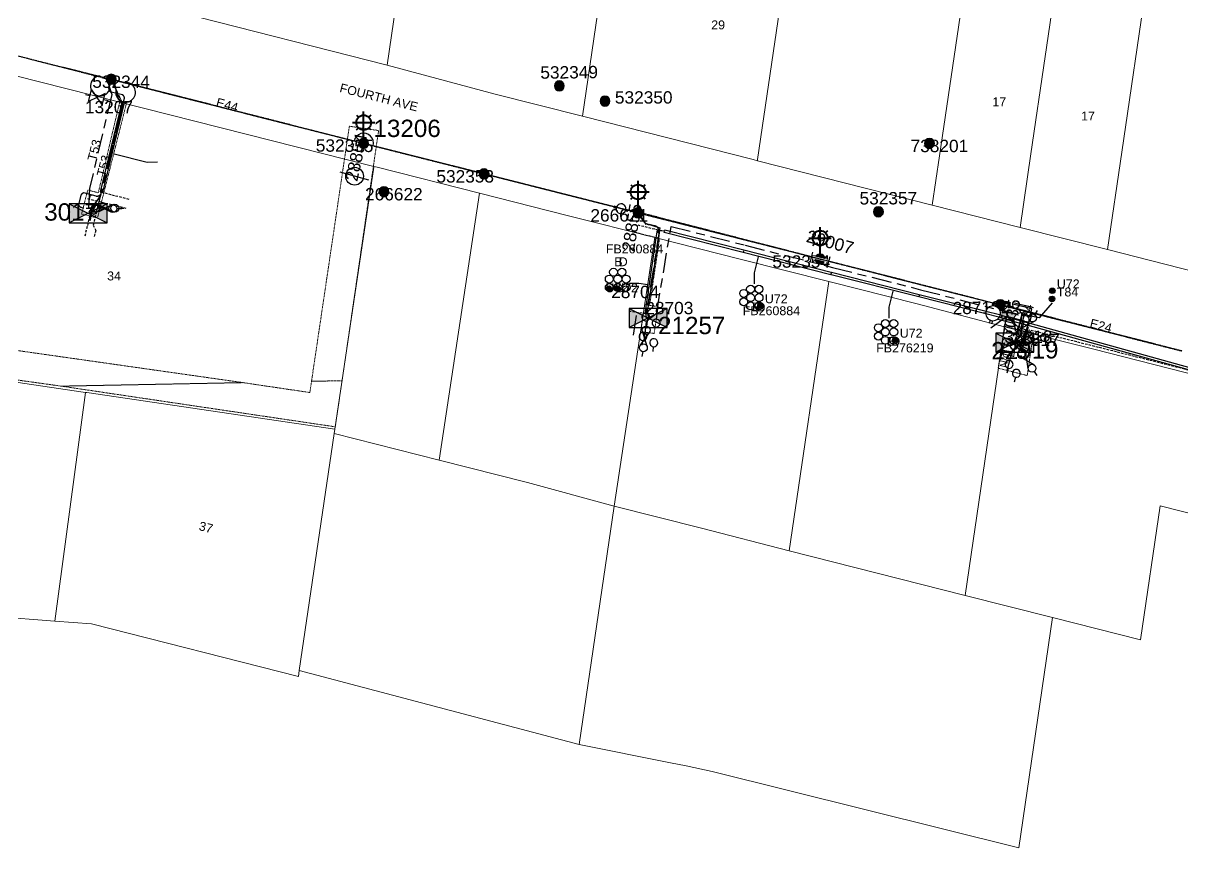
# Model space of a CAD drawing. Header units: metres. Extents: x 305195 to 306755, y 6261447 to 6263623.
# Drawn here: x 306298 to 306532.5, y 6261903.6 to 6262070.3 of the extents above; entities that cross this region are included whole.
import ezdxf
from ezdxf.enums import TextEntityAlignment as Align

# ---------------------------------------------------------------- set-up
doc = ezdxf.new("R2010")
doc.units = ezdxf.units.M
for name, pattern in [('Cable Exist OH', [1, 1, 0]), ('Cable Exist UG', [8.2, 4, -1.2, 1.8, -1.2]), ('DASHED', [0.75, 0.5, -0.25]), ('HIDDEN', [0.375, 0.25, -0.125]), ('HIDDEN2', [0.1875, 0.125, -0.0625])]:
    doc.linetypes.add(name, pattern=pattern)
doc.layers.get('0').update_dxf_attribs({"color": 6})
for name, color, linetype, lineweight in [('Cadastre Buildings_SP_EXT', 9, 'Continuous', 5), ('Cadastre Land Parcels_SP_EXT', 9, 'Continuous', 5), ('Cadastre Other Property_SP_EXT', 9, 'HIDDEN', 5), ('Cadastre Roads_SP_EXT', 9, 'Continuous', 5)]:
    doc.layers.add(name, color=color, linetype=linetype, lineweight=lineweight)
for name, color, linetype in [('Duct_SP_EXT', 7, 'Continuous'), ('Equip_HV_EXT', 7, 'Continuous'), ('Equip_LV_EXT', 7, 'Continuous'), ('Equip_SP_HV_EXT', 7, 'Continuous'), ('Equip_SP_LV_EXT', 7, 'Continuous'), ('Equip_SP_SL_EXT', 7, 'Continuous'), ('Mains_HV_EXT', 7, 'Continuous'), ('Mains_LV_EXT', 7, 'Continuous'), ('Mains_SL_EXT', 7, 'Continuous'), ('Sub_SP_EXT', 7, 'Continuous'), ('SupportsOH_SP_TR_HV_LV_SL_EXT', 7, 'Continuous'), ('SupportsUG_SP_LV_EXT', 7, 'Continuous'), ('Trench_SP_EXT', 7, 'Continuous')]:
    doc.layers.add(name, color=color, linetype=linetype)
doc.layers.add('UNKNOWN_FEATURES', color=1, linetype='DASHED', plot=False)
doc.styles.add('HVSW_LABEL', font='arial.ttf')
doc.styles.add('iecARIAL', font='arial.ttf', dxfattribs={"height": 2})
doc.styles.add('POLE_LABEL', font='arial.ttf')
doc.styles.get("Standard").update_dxf_attribs({"font": 'arial.ttf'})
doc.styles.add('SWITCH_LABEL', font='arial.ttf', dxfattribs={"height": 2.5})

# ---------------------------------------------------------------- blocks, each defined once
blk = doc.blocks.new('SUB_PADMOUNT_EXT')
for points in [[(0, 0), (-3.84, 1.92), (-3.84, -1.92)], [(0, 0), (3.84, 1.92), (3.84, -1.92)]]:
    blk.add_hatch(color=256).paths.add_polyline_path(points)
for p, q in [((3.84, 1.92), (-3.84, -1.92)), ((-3.84, 1.92), (3.84, -1.92))]:
    blk.add_line(p, q)
blk.add_lwpolyline([(-3.84, -1.92), (3.84, -1.92), (3.84, 1.92), (-3.84, 1.92)], close=True)
for tag, height, flags, p in [('ASSET_NUM', 3.5, 8, (2, 2)), ('STREET_CODE', 0.2, 9, (1.5, 0)), ('CONSTRUCTED_VOLTAGE', 0.2, 9, (1.5, -0.2)), ('OPERATING_VOLTAGE', 0.2, 9, (1.5, -0.6)), ('ORIENTATION', 0.2, 9, (1.5, -0.8)), ('OWNED_BY', 0.2, 9, (1.5, -1)), ('OPERATED_BY', 0.2, 9, (1.5, -1.2)), ('SECONDARY_VOLTAGE', 0.2, 9, (1.5, -1.6)), ('STATE', 0.2, 9, (1.5, -1.8)), ('SUBSTATION_TYPE', 0.2, 9, (1.5, -2.2)), ('NO_PHASES', 0.2, 9, (1.5, -0.4)), ('MAINTAINED_BY', 0.2, 9, (1.5, -1.4)), ('PARENT', 0.2, 9, (1.5, -2)), ('USAGE', 0.2, 9, (1.5, -2.4)), ('STREETNAME', 0.2, 9, (1.5, -3)), ('SUBURB', 0.2, 9, (1.5, -3.2)), ('Z', 0.2, 1, (1.5, -3.6)), ('LEGEND', 0.2, 9, (1.5, -2.6)), ('LOCATION', 0.2, 9, (1.5, -2.8)), ('NOTES', 0.2, 9, (1.5, -3.4))]:
    blk.add_attdef(tag, text='', height=height, dxfattribs=dict(flags=flags)).set_placement(p, align=Align.MIDDLE_LEFT)
blk = doc.blocks.new('PILLAR_EXT')
blk.add_hatch(color=256).paths.add_polyline_path([(-2.475, 0.99), (-2.475, -0.99), (2.475, -0.99), (2.475, 0.99)])
blk.add_lwpolyline([(-2.475, -0.99), (2.475, -0.99), (2.475, 0.99), (-2.475, 0.99)], close=True)
at = {"style": 'iecARIAL', "flags": 8}
blk.add_attdef('ASSET_NUM', (1.5, 3.5), '', height=2.5, dxfattribs=at)
for tag, p, flags in [('OWNED_BY', (0, -0.2), 9), ('STATE', (0, -0.4), 9), ('SUPPORT_TYPE', (0, -0.6), 9), ('STREETNAME', (0, -1.8), 9), ('SUBURB', (0, -2), 1), ('USAGE', (0, -0.8), 9), ('LEGEND', (0, -1), 9), ('LOCATION', (0, -1.2), 9), ('NOTES', (0, -1.4), 9), ('PARENT', (0, -1.6), 9)]:
    blk.add_attdef(tag, p, '', height=0.2, dxfattribs=dict(flags=flags))
blk = doc.blocks.new('DUCT_EXT')
blk.add_circle((0, 0.8), 0.8)
at = {"flags": 1}
blk.add_attdef('Z', (0, 0), '', height=0.2, dxfattribs=at)
at = {"flags": 9}
for tag, p in [('DUCT_CODE', (0, 0)), ('XSECT_TYPE', (0, -0.2)), ('STATE', (0, -0.6)), ('FB_REFERENCE', (0, -0.4)), ('NOTES', (0, -0.8))]:
    blk.add_attdef(tag, text='', height=0.2, dxfattribs=at).set_placement(p, align=Align.MIDDLE_LEFT)
blk = doc.blocks.new('LV_OH_LINKS_OPEN_EXT')
for p, q in [((-0.17, 4.97), (-0.17, 5.46)), ((0.17, 4.97), (0.17, 5.46)), ((-0.17, 3), (-0.17, 2.5)), ((0.17, 3), (0.17, 2.5))]:
    blk.add_line(p, q)
blk.add_lwpolyline([(0, 2.99, 1), (0, 4.98, 1)], format="xyb", close=True)
at = {"flags": 9}
for tag, p in [('ACTUAL_STATUS', (0, 0)), ('CONSTRUCTED_VOLTAGE', (0, -0.2)), ('OPERATING_VOLTAGE', (0, -0.6)), ('ORIENTATION', (0, -0.8)), ('OWNED_BY', (0, -1)), ('STATE', (0, -1.2)), ('SWITCH_TYPE', (0, -1.4)), ('NO_PHASES', (0, -0.4)), ('USAGE', (0, -1.6)), ('LEGEND', (0, -1.8)), ('NOTES', (0, -2))]:
    blk.add_attdef(tag, text='', height=0.2, dxfattribs=at).set_placement(p, align=Align.MIDDLE_LEFT)
at = {"flags": 1}
blk.add_attdef('Z', (0, 0), '', height=0.2, dxfattribs=at)
blk = doc.blocks.new('SL_LANTERN_EXT')
at = {"lineweight": 40}
for p, q in [((-1.46, 5.68), (-1.06, 5.28)), ((0, 1.97), (0, 6.47)), ((1.46, 5.68), (1.06, 5.28)), ((-2.25, 4.22), (2.25, 4.22)), ((-1.46, 2.76), (-1.06, 3.16)), ((0, 0), (0, 2.72)), ((1.46, 2.76), (1.06, 3.16))]:
    blk.add_line(p, q, dxfattribs=at)
blk.add_circle((0, 4.22), 1.5, dxfattribs=at)
at = {"style": 'iecARIAL', "flags": 8}
blk.add_attdef('ASSET_NUM', (1.5, 1.5), '', height=2.5, dxfattribs=at)
for tag, p, height, flags in [('OPERATING_VOLTAGE', (0.98, -1.65), 0.2, 9), ('ORIENTATION', (0.98, -1.85), 0.2, 9), ('OWNED_BY', (0.98, -2.05), 0.2, 9), ('STATE', (0.98, -2.25), 0.2, 9), ('CONSTRUCTED_VOLTAGE', (0.98, -0.65), 0.2, 9), ('CONTROL_TYPE', (0.98, -0.85), 0.2, 9), ('LANTERN_PURPOSE', (0.98, -1.05), 0.2, 9), ('LANTERN_TYPE', (0.98, -1.25), 0.2, 9), ('NO_PHASES', (0.98, -1.45), 0.2, 9), ('USAGE', (0.98, -2.45), 0.2, 9), ('LNUMBER', (2.18, -3.25), 2.5, 8), ('CEXIST', (0.98, -2.65), 0.2, 9), ('CNEW', (0.98, -2.85), 0.2, 9), ('CNUMBER', (0.98, -3.05), 0.2, 9), ('CREMOVE', (0.98, -3.25), 0.2, 9), ('CREPLACE', (0.98, -3.45), 0.2, 9), ('LKINGHEIGHT', (0.98, -3.65), 0.2, 9), ('LBRACKET', (0.98, -3.85), 0.2, 9), ('LBRACKETVOCAB', (0.98, -4.05), 0.2, 9), ('LCATEGORY', (0.98, -4.25), 0.2, 9), ('LCHARGE1', (0.98, -4.45), 0.2, 9), ('LCHARGE1PERCENT', (0.98, -4.65), 0.2, 9), ('LCHARGE2', (0.98, -4.85), 0.2, 9), ('LCHARGE2PERCENT', (0.98, -5.05), 0.2, 9), ('LCHARGE3', (0.98, -5.25), 0.2, 9), ('LCHARGE3PERCENT', (0.98, -5.45), 0.2, 9), ('LEXIST', (0.98, -5.65), 0.2, 9), ('LLAMP', (0.98, -5.85), 0.2, 9), ('LLAMPVOCAB', (0.98, -6.05), 0.2, 9), ('LMAST', (0.98, -6.25), 0.2, 9), ('LMASTVOCAB', (0.98, -6.45), 0.2, 9), ('LNEW', (0.98, -6.65), 0.2, 9), ('LANTNUMBER', (0.98, -6.85), 0.2, 9), ('STREETNAME', (0.98, -9.25), 0.2, 9), ('SUBURB', (0.98, -9.45), 0.2, 1), ('LOUTREACH', (0.98, -7.25), 0.2, 9), ('LOUTREACHVOCAB', (0.98, -7.45), 0.2, 9), ('LRATECODE', (0.98, -7.65), 0.2, 9), ('LREMOVE', (0.98, -7.85), 0.2, 9), ('LREPLACE', (0.98, -8.05), 0.2, 9), ('LTYPE', (0.98, -8.25), 0.2, 9), ('LTYPEVOCAB', (0.98, -8.45), 0.2, 9), ('LEGEND', (0.98, -8.65), 0.2, 9), ('LOCATION', (0.98, -8.85), 0.2, 9), ('NOTES', (0.98, -9.05), 0.2, 9)]:
    blk.add_attdef(tag, p, '', height=height, dxfattribs=dict(flags=flags))
blk = doc.blocks.new('POLE_EXT')
blk.add_hatch(color=256).paths.add_polyline_path([(-1, 0, 1), (1, 0, 1)])
blk.add_lwpolyline([(-1, 0, 1), (1, 0, 1)], format="xyb", close=True)
for tag, height, flags, p in [('pNumber', 2.5, 8, (-17.84, 2.07)), ('OWNED_BY', 0.2, 9, (1.35, -0.4)), ('SPECIAL_USE', 0.2, 9, (1.35, -0.8)), ('STATE', 0.2, 9, (1.35, -1)), ('cLV', 0.2, 9, (1.35, -1.4)), ('hDepth', 0.2, 9, (1.35, -1.6)), ('hDia', 0.2, 9, (1.35, -1.8)), ('cHV', 0.2, 9, (1.35, -2)), ('PARENT', 0.2, 9, (1.35, -0.6)), ('USAGE', 0.2, 9, (1.35, -1.2)), ('LBRACKET', 0.2, 9, (1.35, -2.2)), ('LExisting', 0.2, 9, (1.35, -2.4)), ('cLinedev', 0.2, 9, (1.35, -3.4)), ('pExisting', 0.2, 9, (1.35, -3.8)), ('pFooting', 0.2, 9, (1.35, -4.4)), ('pNew', 0.2, 9, (1.35, -4.6)), ('LANTNUMBER', 0.2, 9, (1.35, -2.6)), ('LOther', 0.2, 9, (1.35, -2.8)), ('LRemove', 0.2, 9, (1.35, -3)), ('LEGEND', 0.2, 9, (1.35, -3.2)), ('LOCATION', 0.2, 9, (1.35, -3.6)), ('PFNUMBER', 0.2, 9, (1.35, -4)), ('NEWPFNUMBER', 0.2, 9, (1.35, -4.2)), ('pRelocate', 0.2, 9, (1.35, -5)), ('pRemove', 0.2, 9, (1.35, -5.2)), ('pReplace', 0.2, 9, (1.35, -5.4)), ('pStay', 0.2, 9, (1.35, -5.6)), ('pType', 0.2, 9, (1.35, -5.8)), ('cspan', 0.2, 9, (1.35, -6)), ('STREETNAME', 0.2, 9, (1.35, -6.2)), ('SUBURB', 0.2, 9, (1.35, -6.4)), ('OPERATED_BY', 0.2, 9, (1.36, -7.01)), ('NOTES', 0.2, 9, (1.35, -6.6)), ('MAINTAINED_BY', 0.2, 9, (1.36, -6.81))]:
    blk.add_attdef(tag, text='', height=height, dxfattribs=dict(flags=flags)).set_placement(p, align=Align.MIDDLE_LEFT)
at = {"style": 'POLE_LABEL'}
for tag, height, flags, p in [('ASSET_NUM', 2.5, 8, (2, 2)), ('STRUCTURE_PLANT_NUMBER', 0.2, 9, (1.35, 0.03)), ('STREET_CODE', 0.2, 9, (1.35, -0.2))]:
    blk.add_attdef(tag, text='', height=height, dxfattribs=dict(at, flags=flags)).set_placement(p, align=Align.MIDDLE_LEFT)
at = {"flags": 1}
blk.add_attdef('Z', (1.35, -7.33), '', height=0.2, dxfattribs=at)
blk = doc.blocks.new('LV_UG_DFUSE_CLOSED_EXT')
for points in [[(1, 0), (0, 0)], [(5.04, 0.73), (2.16, -0.72)], [(5.05, -0.71), (2.16, 0.72)], [(6.2, 0.01), (7.2, 0.01)]]:
    blk.add_lwpolyline(points)
for centre in [(1.8, 0), (5.4, 0.01)]:
    blk.add_circle(centre, 0.8)
at = {"flags": 9}
for tag, p in [('ACTUAL_STATUS', (0, 0)), ('CONSTRUCTED_VOLTAGE', (0, -0.2)), ('OPERATING_VOLTAGE', (0, -0.6)), ('ORIENTATION', (0, -0.8)), ('STATE', (0, -1)), ('SWITCH_TYPE', (0, -1.2)), ('NO_PHASES', (0, -0.4)), ('USAGE', (0, -1.4)), ('NOTES', (0, -1.6))]:
    blk.add_attdef(tag, text='', height=0.2, dxfattribs=at).set_placement(p, align=Align.MIDDLE_LEFT)
at = {"flags": 1}
blk.add_attdef('Z', (0, 0), '', height=0.2, dxfattribs=at)
blk = doc.blocks.new('LV_UG_LINKS_CLOSED_EXT')
blk.add_wipeout([(-1.06, 1.06), (-1.18, 0.92), (-1.29, 0.76), (-1.37, 0.59), (-1.43, 0.42), (-1.48, 0.23), (-1.49, 0.05), (-1.49, -0.14), (-1.46, -0.33), (-1.41, -0.51), (-1.33, -0.68), (-1.24, -0.84), (-1.12, -0.99), (-0.99, -1.12), (-0.84, -1.24), (-0.68, -1.33), (-0.51, -1.41), (-0.33, -1.46), (-0.14, -1.49), (0.05, -1.49), (0.23, -1.48), (0.42, -1.43), (0.59, -1.37), (0.76, -1.29), (0.92, -1.18), (1.06, -1.06), (1.18, -0.92), (1.29, -0.76), (1.37, -0.59), (1.43, -0.42), (1.48, -0.23), (1.49, -0.05), (1.49, 0.14), (1.46, 0.33), (1.41, 0.51), (1.33, 0.68), (1.24, 0.84), (1.12, 0.99), (0.99, 1.12), (0.84, 1.24), (0.68, 1.33), (0.51, 1.41), (0.33, 1.46), (0.14, 1.49), (-0.05, 1.49), (-0.23, 1.48), (-0.42, 1.43), (-0.59, 1.37), (-0.76, 1.29), (-0.92, 1.18)])
for p, q in [((-0.25, -1.48), (-0.25, 1.48)), ((0.25, -1.48), (0.25, 1.48))]:
    blk.add_line(p, q)
blk.add_circle((0, 0), 1.5)
at = {"flags": 9}
for tag, p in [('ACTUAL_STATUS', (0, 0)), ('CONSTRUCTED_VOLTAGE', (0, -0.2)), ('OPERATING_VOLTAGE', (0, -0.6)), ('ORIENTATION', (0, -0.8)), ('STATE', (0, -1)), ('SWITCH_TYPE', (0, -1.2)), ('NO_PHASES', (0, -0.4)), ('USAGE', (0, -1.4)), ('NOTES', (0, -1.6))]:
    blk.add_attdef(tag, text='', height=0.2, dxfattribs=at).set_placement(p, align=Align.MIDDLE_LEFT)
at = {"flags": 1}
blk.add_attdef('Z', (0, 0), '', height=0.2, dxfattribs=at)
blk = doc.blocks.new('LV_UG_LINKS_OPEN_EXT')
for p, q in [((-0.25, 1.47), (-0.25, 2.22)), ((0.25, 1.47), (0.25, 2.22)), ((-0.25, -1.47), (-0.25, -2.22)), ((0.25, -1.47), (0.25, -2.22))]:
    blk.add_line(p, q)
at = {"flags": 9}
for tag, p in [('ACTUAL_STATUS', (0, 0)), ('CONSTRUCTED_VOLTAGE', (0, -0.2)), ('OPERATING_VOLTAGE', (0, -0.6)), ('ORIENTATION', (0, -0.8)), ('STATE', (0, -1)), ('SWITCH_TYPE', (0, -1.2)), ('NO_PHASES', (0, -0.4)), ('USAGE', (0, -1.4)), ('NOTES', (0, -1.6))]:
    blk.add_attdef(tag, text='', height=0.2, dxfattribs=at).set_placement(p, align=Align.MIDDLE_LEFT)
at = {"flags": 1}
blk.add_attdef('Z', (0, 0), '', height=0.2, dxfattribs=at)
blk.add_wipeout([(-0.25, 1.47), (-0.43, 1.43), (-0.61, 1.36), (-0.77, 1.28), (-0.93, 1.17), (-1.07, 1.05), (-1.19, 0.9), (-1.29, 0.75), (-1.38, 0.58), (-1.44, 0.4), (-1.48, 0.22), (-1.49, 0.03), (-1.49, -0.16), (-1.45, -0.34), (-1.4, -0.52), (-1.32, -0.69), (-1.23, -0.85), (-1.11, -1), (-0.98, -1.13), (-0.83, -1.24), (-0.66, -1.34), (-0.49, -1.41), (-0.31, -1.46), (-0.13, -1.49), (0.06, -1.49), (0.25, -1.47), (0.43, -1.43), (0.61, -1.36), (0.77, -1.28), (0.93, -1.17), (1.07, -1.05), (1.19, -0.9), (1.29, -0.75), (1.38, -0.58), (1.44, -0.4), (1.48, -0.22), (1.49, -0.03), (1.49, 0.16), (1.45, 0.34), (1.4, 0.52), (1.32, 0.69), (1.23, 0.85), (1.11, 1), (0.98, 1.13), (0.83, 1.24), (0.66, 1.34), (0.49, 1.41), (0.31, 1.46), (0.13, 1.49), (-0.06, 1.49)])
blk.add_lwpolyline([(0, -1.49, 1), (0, 1.49, 1)], format="xyb", close=True)
blk = doc.blocks.new('HV_ABS_CLOSED_EXT')
blk.add_line((-3, 6.87), (3, 6.87))
blk.add_circle((0, 6.87), 1.8)
at = {"style": 'HVSW_LABEL'}
for tag, height, flags, p in [('ASSET_NUM', 3.5, 8, (2, 2)), ('STREET_CODE', 0.2, 9, (0, -0.2))]:
    blk.add_attdef(tag, text='', height=height, dxfattribs=dict(at, flags=flags)).set_placement(p, align=Align.MIDDLE_LEFT)
at = {"flags": 1}
blk.add_attdef('Z', (0, 0), '', height=0.2, dxfattribs=at)
at = {"flags": 9}
for tag, p in [('ACTUAL_STATUS', (0, -0.4)), ('CONSTRUCTED_VOLTAGE', (0, -0.6)), ('OPERATING_VOLTAGE', (0, -1)), ('ORIENTATION', (0, -1.2)), ('OWNED_BY', (0, -1.4)), ('STATE', (0, -1.6)), ('SWITCH_TYPE', (0, -1.8)), ('NO_PHASES', (0, -0.8)), ('USAGE', (0, -2)), ('LEGEND', (0, -2.2)), ('LOCATION', (0, -2.4)), ('STREETNAME', (0, -2.6)), ('SUBURB', (0, -2.8)), ('NOTES', (0, -3))]:
    blk.add_attdef(tag, text='', height=0.2, dxfattribs=at).set_placement(p, align=Align.MIDDLE_LEFT)
blk = doc.blocks.new('HV_DOF_CLOSED_EXT')
for p, q in [((0, 7.9), (0, 6.94)), ((0, 4.06), (0, 3.1))]:
    blk.add_line(p, q)
blk.add_lwpolyline([(-1.2, 4.06), (1.2, 4.06), (-1.2, 6.94), (1.2, 6.94)], close=True)
for tag, height, flags, p in [('ASSET_NUM', 2.5, 8, (2, 2)), ('STREET_CODE', 0.2, 9, (1.5, 0)), ('ACTUAL_STATUS', 0.2, 9, (1.5, -0.2)), ('CONSTRUCTED_VOLTAGE', 0.2, 9, (1.5, -0.4)), ('OPERATING_VOLTAGE', 0.2, 9, (1.5, -0.8)), ('ORIENTATION', 0.2, 9, (1.5, -1)), ('OWNED_BY', 0.2, 9, (1.5, -1.2)), ('OPERATED_BY', 0.2, 9, (1.5, -1.4)), ('STATE', 0.2, 9, (1.5, -1.8)), ('SWITCH_TYPE', 0.2, 9, (1.5, -2)), ('NO_PHASES', 0.2, 9, (1.5, -0.6)), ('MAINTAINED_BY', 0.2, 9, (1.5, -1.6)), ('USAGE', 0.2, 9, (1.5, -2.2)), ('LEGEND', 0.2, 9, (1.5, -2.4)), ('STREETNAME', 0.2, 9, (1.5, -2.8)), ('SUBURB', 0.2, 9, (1.5, -3)), ('Z', 0.2, 1, (1.5, -3.6)), ('LOCATION', 0.2, 9, (1.5, -2.6)), ('NOTES', 0.2, 9, (1.5, -3.2)), ('LABEL_ALIGNMENT', 0.2, 9, (1.5, -3.4))]:
    blk.add_attdef(tag, text='', height=height, dxfattribs=dict(flags=flags)).set_placement(p, align=Align.MIDDLE_LEFT)
blk = doc.blocks.new('SWG_HOLEC_SU_EXT')
blk.add_line((1.8, -2), (5.8, -2))
for points in [[(1, 0), (0, 0)], [(6.6, 0), (7.6, 0)]]:
    blk.add_lwpolyline(points)
for points in [[(1.8, -0.8, 1), (1.8, 0.8, 1)], [(5.8, -0.8, 1), (5.8, 0.8, 1)]]:
    blk.add_lwpolyline(points, format="xyb", close=True)
at = {"style": 'SWITCH_LABEL', "flags": 8}
blk.add_attdef('ASSET_NUM', text='', height=2.5, rotation=179.9544, dxfattribs=at).set_placement((-2.4, 0), align=Align.MIDDLE_LEFT)
at = {"flags": 1}
blk.add_attdef('Z', (0, 0), '', height=0.2, dxfattribs=at)
at = {"flags": 9}
for tag, p in [('ACTUAL_STATUS', (0, -0.4)), ('CONSTRUCTED_VOLTAGE', (0, -0.6)), ('OPERATING_VOLTAGE', (0, -1)), ('ORIENTATION', (0, -1.2)), ('OWNED_BY', (0, -1.4)), ('STATE', (0, -1.8)), ('SWITCH_TYPE', (0, -2)), ('NO_PHASES', (0, -0.8)), ('PARENT', (0, -1.6)), ('USAGE', (0, -2.2)), ('LOCATION', (0, -2.4)), ('STREETNAME', (0, -2.6)), ('SUBURB', (0, -2.8)), ('NOTES', (0, -3))]:
    blk.add_attdef(tag, text='', height=0.2, dxfattribs=at).set_placement(p, align=Align.MIDDLE_LEFT)
at = {"style": 'SWITCH_LABEL', "flags": 9}
blk.add_attdef('STREET_CODE', text='', height=0.2, dxfattribs=at).set_placement((0, -0.2), align=Align.MIDDLE_LEFT)
blk = doc.blocks.new('SWG_HOLEC_SU_NO_EXT')
blk.add_line((1.8, -2), (5.8, -2))
for points in [[(1, 0), (0, 0)], [(6.6, 0), (7.6, 0)]]:
    blk.add_lwpolyline(points)
for points in [[(1.8, -0.8, 1), (1.8, 0.8, 1)], [(5.8, -0.8, 1), (5.8, 0.8, 1)]]:
    blk.add_lwpolyline(points, format="xyb", close=True)
at = {"insert": (5.31, -3.64), "char_height": 1.4, "width": 3.8863, "attachment_point": 1, "rotation": 180}
blk.add_mtext('{\\fArial|b0|i0|c0|p34;N/O}', dxfattribs=at)
at = {"style": 'SWITCH_LABEL', "flags": 8}
blk.add_attdef('ASSET_NUM', text='', height=2.5, rotation=179.9544, dxfattribs=at).set_placement((-2.4, 0), align=Align.MIDDLE_LEFT)
at = {"flags": 1}
blk.add_attdef('Z', (0, 0), '', height=0.2, dxfattribs=at)
at = {"flags": 9}
for tag, p in [('ACTUAL_STATUS', (0, -0.4)), ('CONSTRUCTED_VOLTAGE', (0, -0.6)), ('OPERATING_VOLTAGE', (0, -1)), ('ORIENTATION', (0, -1.2)), ('OWNED_BY', (0, -1.4)), ('STATE', (0, -1.8)), ('SWITCH_TYPE', (0, -2)), ('NO_PHASES', (0, -0.8)), ('PARENT', (0, -1.6)), ('USAGE', (0, -2.2)), ('LOCATION', (0, -2.4)), ('STREETNAME', (0, -2.6)), ('SUBURB', (0, -2.8)), ('NOTES', (0, -3))]:
    blk.add_attdef(tag, text='', height=0.2, dxfattribs=at).set_placement(p, align=Align.MIDDLE_LEFT)
at = {"style": 'SWITCH_LABEL', "flags": 9}
blk.add_attdef('STREET_CODE', text='', height=0.2, dxfattribs=at).set_placement((0, -0.2), align=Align.MIDDLE_LEFT)
blk = doc.blocks.new('End Shackle_EXT')
at = {"flags": 9}
blk.add_attdef('NOTES', text='', height=0.2, dxfattribs=at).set_placement((0, -1.6), align=Align.MIDDLE_LEFT)
blk.add_wipeout([(0, 0.25), (1.81, 0.25), (1.82, -0.25), (0, -0.25)])
blk.add_line((1.81, -1), (1.81, 1))
at = {"flags": 1}
blk.add_attdef('Z', (0, 0), '', height=0.2, dxfattribs=at)
at = {"flags": 9}
for tag, p in [('CONNECTOR_TYPE', (0, 0)), ('CONSTRUCTED_VOLTAGE', (0, -0.2)), ('OPERATING_VOLTAGE', (0, -0.6)), ('ORIENTATION', (0, -0.8)), ('OWNED_BY', (0, -1)), ('STATE', (0, -1.2)), ('NO_PHASES', (0, -0.4)), ('USAGE', (0, -1.4))]:
    blk.add_attdef(tag, text='', height=0.2, dxfattribs=at).set_placement(p, align=Align.MIDDLE_LEFT)
blk = doc.blocks.new('CABLE_LARGE_EXT')
h = blk.add_hatch(color=256)
edge = h.paths.add_edge_path()
edge.add_arc((0, 0.55), 0.55, 0, 360)
blk.add_circle((0, 0.55), 0.55)
at = {"flags": 1}
blk.add_attdef('Z', (0, 0), '', height=0.2, dxfattribs=at)
at = {"flags": 9}
for tag, p in [('COND_CODE', (0, 0)), ('STATE', (0, -0.4)), ('XSECT_SIZE', (0, -0.6)), ('FB_REFERENCE', (0, -0.2)), ('NOTES', (0, -0.8))]:
    blk.add_attdef(tag, text='', height=0.2, dxfattribs=at).set_placement(p, align=Align.MIDDLE_LEFT)

msp = doc.modelspace()

# ---------------------------------------------------------------- linework, layer by layer
at = {"layer": 'Cadastre Buildings_SP_EXT', "linetype": 'Continuous'}
for points in [[(306446.51, 6262042.71), (306446.47, 6262042.47), (306481.81, 6262033.5), (306483.28, 6262043.46), (306489.81, 6262087.78), (306472.17, 6262092.25), (306454.43, 6262096.77), (306446.51, 6262042.71)], [(306390.26, 6262035.93), (306369.58, 6262041.17), (306368.96, 6262041.33), (306368.94, 6262041.16), (306361.06, 6261988.19), (306360.93, 6261987.35), (306382.15, 6261981.95), (306390.26, 6262035.93)], [(306425.72, 6262026.96), (306408.04, 6262031.42), (306390.26, 6262035.93), (306382.15, 6261981.95), (306400.02, 6261977.41), (306417.5, 6261972.66), (306425.72, 6262026.96)], [(306460.94, 6262018.05), (306443.24, 6262022.52), (306425.72, 6262026.96), (306417.5, 6261972.66), (306435.14, 6261968.18), (306452.91, 6261963.66), (306460.94, 6262018.05)], [(306496.44, 6262008.91), (306478.74, 6262013.55), (306460.94, 6262018.05), (306452.91, 6261963.66), (306470.68, 6261959.15), (306488.48, 6261954.62), (306496.44, 6262008.91)], [(306551.25, 6261985.6), (306550.77, 6261990.48), (306548.05, 6261994.57), (306543.72, 6261996.89), (306532.7, 6261999.75), (306514.51, 6262004.36), (306496.44, 6262008.91), (306488.48, 6261954.62), (306506.13, 6261950.14), (306523.93, 6261945.62), (306527.92, 6261972.75), (306548.59, 6261967.5), (306551.25, 6261985.6)], [(306310.62, 6261995.64), (306310.14, 6261995.72), (306259.76, 6262003.16), (306280.24, 6261951.32), (306304.45, 6261949.45), (306310.62, 6261995.64)], [(306417.5, 6261972.66), (306400.02, 6261977.41), (306382.15, 6261981.95), (306360.93, 6261987.35), (306353.86, 6261939.48), (306410.43, 6261924.51), (306417.5, 6261972.66)], [(306488.48, 6261954.62), (306470.68, 6261959.15), (306452.91, 6261963.66), (306435.14, 6261968.18), (306417.5, 6261972.66), (306410.43, 6261924.51), (306428.91, 6261920.79), (306432.1, 6261920.15), (306437.31, 6261919.04), (306499.29, 6261903.62), (306506.13, 6261950.14), (306488.48, 6261954.62)]]:
    msp.add_lwpolyline(points, close=True, dxfattribs=at)
at = {"layer": 'Cadastre Land Parcels_SP_EXT', "linetype": 'Continuous'}
for points in [[(306381.31, 6262127.02), (306338.76, 6262133.3), (306329.78, 6262072.45), (306371.65, 6262061.8), (306379.53, 6262115.77), (306381.31, 6262127.02)], [(306419.08, 6262105.75), (306401.37, 6262110.26), (306379.53, 6262115.77), (306371.65, 6262061.8), (306393.43, 6262055.94), (306411.1, 6262051.45), (306419.08, 6262105.75)], [(306445.6, 6262042.69), (306446.47, 6262042.47), (306446.51, 6262042.71), (306454.43, 6262096.77), (306436.74, 6262101.26), (306419.08, 6262105.75), (306411.1, 6262051.45), (306445.6, 6262042.69)], [(306483.28, 6262043.46), (306481.81, 6262033.5), (306499.62, 6262028.97), (306501.78, 6262043.83), (306507.51, 6262083.27), (306489.81, 6262087.78), (306483.28, 6262043.46)], [(306525.2, 6262078.78), (306507.51, 6262083.27), (306501.78, 6262043.83), (306499.62, 6262028.97), (306517.22, 6262024.5), (306520.12, 6262044.21), (306525.2, 6262078.78)], [(306368.96, 6262041.33), (306275.72, 6262064.87), (306269, 6262038.89), (306259.76, 6262003.16), (306310.14, 6261995.71), (306310.62, 6261995.64), (306310.93, 6261995.6), (306361.06, 6261988.19), (306368.94, 6262041.16), (306368.96, 6262041.33)], [(306304.45, 6261949.45), (306311.86, 6261948.87), (306353.68, 6261938.26), (306353.86, 6261939.48), (306360.93, 6261987.35), (306361.06, 6261988.19), (306310.93, 6261995.6), (306310.62, 6261995.64), (306304.45, 6261949.45)]]:
    msp.add_lwpolyline(points, close=True, dxfattribs=at)
at = {"layer": 'Cadastre Other Property_SP_EXT', "linetype": 'HIDDEN2'}
for points in [[(306317.56, 6262054.37), (306313.23, 6262036), (306311.09, 6262036.55), (306309.86, 6262031.7), (306313.06, 6262030.89), (306318.91, 6262054.03), (306317.56, 6262054.37)], [(306356.33, 6261997.89), (306362.51, 6261998.01), (306369.89, 6262048.56), (306363.98, 6262049.44), (306356.33, 6261997.89)], [(306425.72, 6262026.95), (306423.69, 6262013.39), (306424.68, 6262013.25), (306426.69, 6262026.71), (306425.72, 6262026.95)], [(306238.36, 6262006.3), (306305.77, 6261996.91), (306342.49, 6261997.62), (306236.81, 6262012.65), (306238.36, 6262006.3)], [(306423.69, 6262013.39), (306422.88, 6262007.95), (306425.6, 6262007.55), (306426.41, 6262012.99), (306423.69, 6262013.39)], [(306499.08, 6262008.34), (306498.28, 6262002.9), (306495.61, 6262003.57), (306495.15, 6262000.55), (306501.02, 6261999.05), (306502.27, 6262007.56), (306499.08, 6262008.34)], [(306496.41, 6262009.02), (306495.61, 6262003.57), (306498.28, 6262002.9), (306499.08, 6262008.34), (306496.41, 6262009.02)], [(306305.77, 6261996.91), (306361.13, 6261988.69), (306362.51, 6261998.01), (306356.33, 6261997.89), (306355.99, 6261995.62), (306342.49, 6261997.62), (306305.77, 6261996.91)]]:
    msp.add_lwpolyline(points, close=True, dxfattribs=at)
at = {"layer": 'Cadastre Roads_SP_EXT', "linetype": 'Continuous'}
for points in [[(306221.03, 6262078.9), (306275.72, 6262064.87), (306368.96, 6262041.33), (306369.58, 6262041.17), (306390.26, 6262035.93), (306408.04, 6262031.42), (306425.72, 6262026.96), (306443.24, 6262022.52), (306460.94, 6262018.05), (306478.74, 6262013.55), (306496.44, 6262008.91), (306514.51, 6262004.36), (306532.7, 6261999.75)], [(306534.91, 6262020.01), (306517.22, 6262024.5), (306499.62, 6262028.97), (306481.81, 6262033.5), (306446.47, 6262042.47), (306445.6, 6262042.69), (306411.1, 6262051.45), (306393.43, 6262055.94), (306371.65, 6262061.8), (306329.78, 6262072.45)]]:
    msp.add_lwpolyline(points, dxfattribs=at)
at = {"layer": 'Duct_SP_EXT'}
for p, q in [((306318.01, 6262054.26), (306313.58, 6262036.19)), ((306318.48, 6262054.14), (306314.05, 6262036.07)), ((306318.01, 6262054.26), (306318.24, 6262054.2)), ((306318.48, 6262054.14), (306318.24, 6262054.2)), ((306313.58, 6262036.19), (306313.82, 6262036.13)), ((306314.05, 6262036.07), (306313.82, 6262036.13)), ((306425.97, 6262026.91), (306423.68, 6262011.56)), ((306426.45, 6262026.84), (306424.15, 6262011.49)), ((306426.21, 6262028.47), (306425.97, 6262026.91)), ((306425.97, 6262026.91), (306426.21, 6262026.87)), ((306426.21, 6262028.47), (306426.44, 6262028.44)), ((306426.45, 6262026.84), (306426.21, 6262026.87)), ((306426.68, 6262028.4), (306426.44, 6262028.44)), ((306426.68, 6262028.4), (306426.45, 6262026.84)), ((306427.65, 6262027.96), (306427.71, 6262028.2)), ((306443.59, 6262023.92), (306427.65, 6262027.96)), ((306427.77, 6262028.43), (306427.71, 6262028.2)), ((306443.71, 6262024.38), (306427.77, 6262028.43)), ((306443.59, 6262023.92), (306443.65, 6262024.15)), ((306443.71, 6262024.38), (306443.65, 6262024.15)), ((306461.29, 6262019.43), (306461.35, 6262019.67)), ((306461.41, 6262019.9), (306461.35, 6262019.67)), ((306461.35, 6262019.42), (306461.41, 6262019.65)), ((306479.08, 6262014.93), (306461.35, 6262019.42)), ((306461.47, 6262019.88), (306461.41, 6262019.65)), ((306479.2, 6262015.39), (306461.47, 6262019.88)), ((306479.08, 6262014.93), (306479.14, 6262015.16)), ((306479.2, 6262015.39), (306479.14, 6262015.16)), ((306423.68, 6262011.56), (306423.92, 6262011.52)), ((306424.15, 6262011.49), (306423.92, 6262011.52))]:
    msp.add_line(p, q, dxfattribs=at)
at = {"layer": 'Duct_SP_EXT', "linetype": 'Continuous'}
msp.add_lwpolyline([(306325.2, 6262042.15), (306323.12, 6262042.1), (306316.41, 6262043.8)], dxfattribs=at)
at = {"layer": 'Duct_SP_EXT'}
for points in [[(306445.91, 6262017.58), (306445.91, 6262019.81), (306446.7, 6262023.05)], [(306420.63, 6262017.74), (306422.51, 6262017.74), (306424.35, 6262017.47)], [(306473.14, 6262010.62), (306473.14, 6262012.86), (306473.93, 6262016.1)]]:
    msp.add_lwpolyline(points, dxfattribs=at)
at = {"layer": 'Mains_HV_EXT', "linetype": 'Cable Exist OH'}
for points in [[(306275.28, 6262069.1), (306315.84, 6262058.93)], [(306366.86, 6262045.96), (306315.84, 6262058.93)], [(306318.24, 6262053.8), (306315.84, 6262058.93)], [(306315.96, 6262044.74), (306318.24, 6262053.8)], [(306422.35, 6262031.93), (306366.86, 6262045.96)], [(306422.35, 6262031.93), (306423.93, 6262029.56)]]:
    msp.add_lwpolyline(points, dxfattribs=at)
at = {"layer": 'Mains_HV_EXT', "linetype": 'Cable Exist UG'}
for points in [[(306315.96, 6262044.74), (306313.61, 6262035.31), (306311.17, 6262031.86)], [(306423.98, 6262029.76), (306426.72, 6262028.88), (306424.17, 6262012.7)], [(306424.17, 6262012.7), (306424.39, 6262010.67)]]:
    msp.add_lwpolyline(points, dxfattribs=at)
at = {"layer": 'Mains_HV_EXT', "linetype": 'Continuous'}
msp.add_lwpolyline([(306497.48, 6262012.86, 0.076632), (306497.51, 6262013.88)], format="xyb", dxfattribs=at)
at = {"layer": 'Mains_LV_EXT', "linetype": 'Cable Exist OH'}
for points in [[(306314.98, 6262058.98), (306275.28, 6262069.2)], [(306366.86, 6262045.96), (306316.29, 6262058.73)], [(306391.23, 6262039.81), (306366.86, 6262045.96)], [(306422.35, 6262031.93), (306391.23, 6262039.81)]]:
    msp.add_lwpolyline(points, dxfattribs=at)
at = {"layer": 'Mains_LV_EXT', "linetype": 'Cable Exist UG'}
for points in [[(306314.98, 6262058.98), (306315.95, 6262055.86), (306311.48, 6262036.88), (306311.17, 6262031.86)], [(306316.29, 6262058.73), (306317.88, 6262052.68), (306313.65, 6262035.47), (306311.17, 6262031.86)]]:
    msp.add_lwpolyline(points, dxfattribs=at)
at = {"layer": 'Mains_LV_EXT', "linetype": 'Continuous'}
for points in [[(306313.04, 6262059.47, 1.701522), (306315.58, 6262057.07)], [(306316.8, 6262056.79, 3.656445), (306318.23, 6262058.24)], [(306368.8, 6262045.48, 1.031628), (306364.92, 6262046.45)], [(306497.52, 6262012.93, 0.061993), (306497.6, 6262013.63)]]:
    msp.add_lwpolyline(points, format="xyb", dxfattribs=at)
at = {"layer": 'Mains_SL_EXT', "linetype": 'Cable Exist OH'}
for points in [[(306275.28, 6262069.1), (306315.84, 6262058.93), (306366.86, 6262045.96)], [(306366.86, 6262045.96), (306391.23, 6262039.81), (306422.35, 6262031.93)]]:
    msp.add_lwpolyline(points, dxfattribs=at)
at = {"layer": 'Trench_SP_EXT', "linetype": 'Cable Exist UG'}
for points in [[(306315.81, 6262056.34, -0.375495), (306315.38, 6262057.09)], [(306318.49, 6262055.14, 0.313662), (306318.11, 6262055.78)], [(306310.3, 6262035.96, 0.196948), (306309.7, 6262035.49)], [(306311.58, 6262035.3, -0.215184), (306311.98, 6262035.54)], [(306313.71, 6262035.71, -0.302662), (306312.8, 6262035.33)], [(306309.23, 6262033.58, 0.211788), (306309.75, 6262033.05)], [(306312.82, 6262032.08, -0.289244), (306312.27, 6262031.69)], [(306426.36, 6262027.88), (306426.46, 6262028.57), (306426.46, 6262028.57, 0.383369), (306425.68, 6262029.3), (306425.68, 6262029.3), (306424.61, 6262029.55), (306424.61, 6262029.55, -0.281572), (306423.2, 6262030.65), (306423.2, 6262030.65), (306422.35, 6262031.93)], [(306427.71, 6262028.2), (306427.12, 6262028.31), (306427.12, 6262028.31, 0.384081), (306426.36, 6262027.88)], [(306424, 6262012.11), (306423.92, 6262011.35), (306423.92, 6262011.35, 0.201193), (306424.24, 6262010.42)], [(306498.93, 6262007.65), (306499.72, 6262011.51), (306499.72, 6262011.51, 0.256871), (306499.36, 6262012.29), (306499.36, 6262012.29), (306495.62, 6262013.41)], [(306498.66, 6262008.05, 0.271466), (306496.88, 6262010.92)], [(306499.2, 6262009.05), (306499.27, 6262009.2), (306499.27, 6262009.2, 0.414206), (306498.75, 6262010.09)]]:
    msp.add_lwpolyline(points, format="xyb", dxfattribs=at)
for points in [[(306315.38, 6262057.09), (306315.84, 6262058.93)], [(306318.11, 6262055.78), (306315.81, 6262056.34)], [(306318.27, 6262054.19), (306318.49, 6262055.14)], [(306312.8, 6262035.33), (306310.3, 6262035.96)], [(306313.82, 6262036.13), (306312.82, 6262032.08)], [(306309.7, 6262035.49), (306309.23, 6262033.58)], [(306311.45, 6262034.74), (306311.58, 6262035.3)], [(306309.75, 6262033.05), (306310.22, 6262032.91)], [(306312.27, 6262031.69), (306311.51, 6262031.88)], [(306496.91, 6262010.98), (306493.14, 6262008.26)], [(306499.1, 6262005.18), (306501.07, 6262003.92)]]:
    msp.add_lwpolyline(points, dxfattribs=at)
at = {"layer": 'UNKNOWN_FEATURES'}
for points in [[(306313.81, 6262036.13), (306319.39, 6262034.72)], [(306311.05, 6262034.82), (306318.92, 6262032.86)], [(306311.68, 6262032.08), (306310.44, 6262027.01)], [(306312.84, 6262032.13), (306312.18, 6262029.47), (306312.7, 6262028.39), (306312.4, 6262027.14)], [(306426.44, 6262028.44), (306422.39, 6262029.42)], [(306425.72, 6262026.95), (306421.03, 6262028.13)], [(306495.85, 6262010.93), (306496.66, 6262014.13)], [(306496.41, 6262009.03), (306497.63, 6262013.88)], [(306423.92, 6262011.52), (306420.65, 6262012.01)], [(306549.4, 6261968.84), (306551.86, 6261985.58), (306551.35, 6261990.69), (306548.46, 6261995.03), (306543.94, 6261997.46), (306532.85, 6262000.34), (306514.66, 6262004.94), (306501.5, 6262008.25)]]:
    msp.add_lwpolyline(points, dxfattribs=at)

# ---------------------------------------------------------------- block references
at = {"layer": 'Duct_SP_EXT'}
for name, p in [('DUCT_EXT', (306416.53, 6262017.75)), ('DUCT_EXT', (306417.38, 6262019.15)), ('DUCT_EXT', (306418.23, 6262017.75)), ('DUCT_EXT', (306419.08, 6262019.15)), ('DUCT_EXT', (306419.93, 6262017.75)), ('DUCT_EXT', (306416.53, 6262016.05)), ('CABLE_LARGE_EXT', (306416.48, 6262016.07)), ('DUCT_EXT', (306418.23, 6262016.05)), ('CABLE_LARGE_EXT', (306418.23, 6262016.05)), ('DUCT_EXT', (306419.93, 6262016.05)), ('CABLE_LARGE_EXT', (306506.03, 6262013.99)), ('CABLE_LARGE_EXT', (306506.09, 6262015.64)), ('CABLE_LARGE_EXT', (306447.08, 6262012.62)), ('CABLE_LARGE_EXT', (306474.33, 6262005.68))]:
    msp.add_blockref(name, p, dxfattribs=at)
at = {"layer": 'Duct_SP_EXT', "rotation": 90.22747901434774}
for p in [(306445.89, 6262016.52), (306447.59, 6262016.52), (306444.49, 6262015.66), (306444.5, 6262013.96), (306445.9, 6262014.82), (306447.6, 6262014.82), (306445.9, 6262013.12), (306447.6, 6262013.12), (306473.13, 6262009.57), (306474.83, 6262009.57), (306471.73, 6262008.71), (306471.74, 6262007.01), (306473.13, 6262007.87), (306474.83, 6262007.87), (306473.14, 6262006.17), (306474.84, 6262006.17)]:
    msp.add_blockref('DUCT_EXT', p, dxfattribs=at)
at = {"layer": 'Equip_HV_EXT'}
ref = msp.add_blockref('SWG_HOLEC_SU_EXT', (306424.17, 6262012.7), dxfattribs=dict(at, rotation=261.8057366654508))
ref.add_attrib('ASSET_NUM', '28704', dxfattribs={"layer": '0', "height": 2.5, "style": 'SWITCH_LABEL'}).set_placement((306421.77, 6262013.95), align=Align.BOTTOM_CENTER)
ref = msp.add_blockref('SWG_HOLEC_SU_EXT', (306426.21, 6262011.44), dxfattribs=dict(at, rotation=263.1451024719792))
ref.add_attrib('ASSET_NUM', '28703', dxfattribs={"layer": '0', "height": 2.5, "rotation": 0.0747, "style": 'SWITCH_LABEL'}).set_placement((306423.81, 6262012.69), align=Align.MIDDLE_LEFT)
at = {"layer": 'Equip_LV_EXT'}
for p in [(306310.77, 6262032.78), (306311.17, 6262032.86)]:
    msp.add_blockref('LV_UG_DFUSE_CLOSED_EXT', p, dxfattribs=at)
for p, rotation in [((306498.94, 6262006.3), 54.49277524727243), ((306424.26, 6262010.01), 260.9082779610383), ((306499.25, 6262005.8), 9.400613532127293), ((306498.95, 6262005), 304.0751363367676)]:
    msp.add_blockref('LV_UG_DFUSE_CLOSED_EXT', p, dxfattribs=dict(at, rotation=rotation))
at = {"layer": 'Equip_SP_HV_EXT'}
ref = msp.add_blockref('HV_DOF_CLOSED_EXT', (306318.24, 6262053.8), dxfattribs=dict(at, rotation=74.76908240525552))
ref.add_attrib('ASSET_NUM', '13207', dxfattribs={"layer": '0', "height": 2.5}).set_placement((306320.24, 6262054.55), align=Align.TOP_RIGHT)
ref = msp.add_blockref('HV_ABS_CLOSED_EXT', (306366.86, 6262045.96), dxfattribs=dict(at, rotation=164.618390652891))
ref.add_attrib('ASSET_NUM', '13206', dxfattribs={"layer": '0', "height": 3.5, "style": 'HVSW_LABEL'}).set_placement((306368.86, 6262046.21), align=Align.BOTTOM_LEFT)
at = {"layer": 'Equip_SP_LV_EXT', "rotation": 76.57635930306417}
msp.add_blockref('LV_OH_LINKS_OPEN_EXT', (306422.77, 6262031.83), dxfattribs=at)
at = {"layer": 'Equip_SP_SL_EXT'}
ref = msp.add_blockref('SL_LANTERN_EXT', (306366.86, 6262045.96), dxfattribs=at)
ref.add_attrib('ASSET_NUM', '28854', dxfattribs={"layer": '0', "height": 2.5, "rotation": 77.7445, "style": 'iecARIAL'}).set_placement((306368.36, 6262047.46), align=Align.BOTTOM_RIGHT)
ref = msp.add_blockref('SL_LANTERN_EXT', (306422.35, 6262031.93), dxfattribs=at)
ref.add_attrib('ASSET_NUM', '28855', dxfattribs={"layer": '0', "height": 2.5, "rotation": 80.425, "style": 'iecARIAL'}).set_placement((306423.85, 6262033.43), align=Align.BOTTOM_RIGHT)
ref = msp.add_blockref('SL_LANTERN_EXT', (306459.15, 6262022.6), dxfattribs=at)
ref.add_attrib('ASSET_NUM', '29007', dxfattribs={"layer": '0', "height": 2.5, "rotation": 344.7237, "style": 'iecARIAL'}).set_placement((306460.65, 6262024.1), align=Align.BOTTOM_CENTER)
at = {"layer": 'Sub_SP_EXT'}
ref = msp.add_blockref('SUB_PADMOUNT_EXT', (306311.17, 6262031.86), dxfattribs=at)
ref.add_attrib('ASSET_NUM', '3017', dxfattribs={"layer": '0', "height": 3.5}).set_placement((306313.17, 6262032.11), align=Align.MIDDLE_RIGHT)
ref = msp.add_blockref('SUB_PADMOUNT_EXT', (306424.39, 6262010.67), dxfattribs=at)
ref.add_attrib('ASSET_NUM', '21257', dxfattribs={"layer": '0', "height": 3.5}).set_placement((306426.39, 6262010.92), align=Align.TOP_LEFT)
ref = msp.add_blockref('SUB_PADMOUNT_EXT', (306498.5, 6262005.67), dxfattribs=at)
ref.add_attrib('ASSET_NUM', '22919', dxfattribs={"layer": '0', "height": 3.5, "rotation": 1}).set_placement((306500.5, 6262005.92), align=Align.TOP_CENTER)
at = {"layer": 'SupportsOH_SP_TR_HV_LV_SL_EXT'}
ref = msp.add_blockref('POLE_EXT', (306406.43, 6262057.59), dxfattribs=at)
ref.add_attrib('ASSET_NUM', '532349', dxfattribs={"layer": '0', "height": 2.5, "rotation": 0.5173, "style": 'POLE_LABEL'}).set_placement((306408.43, 6262058.34), align=Align.BOTTOM_CENTER)
ref = msp.add_blockref('POLE_EXT', (306315.84, 6262058.93), dxfattribs=at)
ref.add_attrib('ASSET_NUM', '532344', dxfattribs={"layer": '0', "height": 2.5, "rotation": 359.7918, "style": 'POLE_LABEL'}).set_placement((306317.84, 6262059.68), align=Align.TOP_CENTER)
ref = msp.add_blockref('POLE_EXT', (306415.66, 6262054.51), dxfattribs=at)
ref.add_attrib('ASSET_NUM', '532350', dxfattribs={"layer": '0', "height": 2.5, "style": 'POLE_LABEL'}).set_placement((306417.66, 6262055.26), align=Align.MIDDLE_LEFT)
ref = msp.add_blockref('POLE_EXT', (306366.86, 6262045.96), dxfattribs=at)
ref.add_attrib('ASSET_NUM', '532355', dxfattribs={"layer": '0', "height": 2.5, "rotation": 359.4928, "style": 'POLE_LABEL'}).set_placement((306368.86, 6262046.71), align=Align.TOP_RIGHT)
ref = msp.add_blockref('POLE_EXT', (306481.26, 6262045.95), dxfattribs=at)
ref.add_attrib('ASSET_NUM', '738201', dxfattribs={"layer": '0', "height": 2.5, "style": 'POLE_LABEL'}).set_placement((306483.26, 6262046.7), align=Align.TOP_CENTER)
ref = msp.add_blockref('POLE_EXT', (306391.23, 6262039.81), dxfattribs=at)
ref.add_attrib('ASSET_NUM', '532353', dxfattribs={"layer": '0', "height": 2.5, "style": 'POLE_LABEL'}).set_placement((306393.23, 6262040.56), align=Align.TOP_RIGHT)
ref = msp.add_blockref('POLE_EXT', (306370.97, 6262036.2), dxfattribs=at)
ref.add_attrib('ASSET_NUM', '266622', dxfattribs={"layer": '0', "height": 2.5, "style": 'POLE_LABEL'}).set_placement((306372.97, 6262036.95), align=Align.TOP_CENTER)
ref = msp.add_blockref('POLE_EXT', (306470.95, 6262032.14), dxfattribs=at)
ref.add_attrib('ASSET_NUM', '532357', dxfattribs={"layer": '0', "height": 2.5, "rotation": 0.2195, "style": 'POLE_LABEL'}).set_placement((306472.95, 6262032.89), align=Align.BOTTOM_CENTER)
ref = msp.add_blockref('POLE_EXT', (306422.35, 6262031.93), dxfattribs=at)
ref.add_attrib('ASSET_NUM', '266621', dxfattribs={"layer": '0', "height": 2.5, "style": 'POLE_LABEL'}).set_placement((306424.36, 6262032.68), align=Align.TOP_RIGHT)
ref = msp.add_blockref('POLE_EXT', (306459.15, 6262022.6), dxfattribs=at)
ref.add_attrib('ASSET_NUM', '532354', dxfattribs={"layer": '0', "height": 2.5, "style": 'POLE_LABEL'}).set_placement((306461.15, 6262023.35), align=Align.TOP_RIGHT)
ref = msp.add_blockref('POLE_EXT', (306495.56, 6262013.38), dxfattribs=at)
ref.add_attrib('ASSET_NUM', '287192', dxfattribs={"layer": '0', "height": 2.5, "rotation": 1, "style": 'POLE_LABEL'}).set_placement((306497.56, 6262014.13), align=Align.TOP_RIGHT)
at = {"layer": 'SupportsUG_SP_LV_EXT'}
ref = msp.add_blockref('PILLAR_EXT', (306496.91, 6262010.98), dxfattribs=dict(at, rotation=345.7860407434582))
ref.add_attrib('ASSET_NUM', '107035', dxfattribs={"layer": '0', "height": 2.5, "rotation": 81.646, "style": 'iecARIAL'}).set_placement((306498.41, 6262014.48), align=Align.MIDDLE_RIGHT)

# ---------------------------------------------------------------- texts
at = {"layer": 'Cadastre Land Parcels_SP_EXT'}
for s, p in [('29', (306437.13, 6262069.02)), ('17', (306493.97, 6262053.47)), ('17', (306511.91, 6262050.6)), ('34', (306315.01, 6262018.28))]:
    msp.add_text(s, height=1.8, dxfattribs=at).set_placement(p)
msp.add_text('37', height=1.8, rotation=345.8096, dxfattribs=at).set_placement((306333.42, 6261967.86))
at = {"layer": 'Cadastre Roads_SP_EXT'}
msp.add_text('FOURTH AVE', height=1.8, rotation=345.7689, dxfattribs=at).set_placement((306361.88, 6262056.39))
at = {"layer": 'Duct_SP_EXT'}
for s, p in [('FB260884', (306415.83, 6262023.74)), ('B', (306417.53, 6262021.15)), ('D', (306418.43, 6262021.15)), ('U72', (306415.74, 6262015.87)), ('U72', (306417.7, 6262015.87)), ('T84', (306507, 6262015.04)), ('U72', (306507, 6262016.67)), ('U72', (306447.98, 6262013.66)), ('FB260884', (306443.5, 6262011.25)), ('B', (306445.38, 6262012.01)), ('D', (306446.28, 6262012.01)), ('U72', (306475.24, 6262006.72)), ('FB276219', (306470.48, 6262003.73)), ('B', (306472.62, 6262005.06)), ('D', (306473.52, 6262005.06))]:
    msp.add_text(s, height=1.8, dxfattribs=at).set_placement(p)
at = {"layer": 'Mains_LV_EXT'}
for s, rotation, p in [('E44', 344.8913, (306336.89, 6262053.47)), ('T53', 75.646, (306312.75, 6262042.28)), ('T53', 75.127, (306314.6, 6262039.12)), ('E24', 345.6224, (306513.53, 6262008.82))]:
    msp.add_text(s, height=1.8, rotation=rotation, dxfattribs=at).set_placement(p)

# ---------------------------------------------------------------- next in the draw order: block references
at = {"layer": 'Equip_LV_EXT'}
for name, p, rotation in [('LV_UG_LINKS_OPEN_EXT', (306494.11, 6262011.63), 345.5792268918688), ('LV_UG_LINKS_CLOSED_EXT', (306499.85, 6262010.27), 166.0572952718799)]:
    msp.add_blockref(name, p, dxfattribs=dict(at, rotation=rotation))
at = {"layer": 'Mains_HV_EXT', "rotation": 165.7786330901264}
msp.add_blockref('End Shackle_EXT', (306459.15, 6262022.6), dxfattribs=at)

# ---------------------------------------------------------------- next in the draw order: linework, layer by layer
at = {"layer": 'Duct_SP_EXT'}
for p, q in [((306495.82, 6262010.69), (306479.08, 6262014.93)), ((306495.93, 6262011.16), (306479.2, 6262015.39)), ((306495.79, 6262010.7), (306495.85, 6262010.93)), ((306495.79, 6262010.7), (306543.41, 6261997.52)), ((306495.82, 6262010.69), (306495.87, 6262010.92)), ((306495.92, 6262011.16), (306495.85, 6262010.93)), ((306495.93, 6262011.16), (306495.87, 6262010.92)), ((306495.92, 6262011.16), (306543.6, 6261997.97))]:
    msp.add_line(p, q, dxfattribs=at)
msp.add_lwpolyline([(306506.07, 6262013.76), (306503.45, 6262010.69), (306499.77, 6262011.43)], dxfattribs=at)
at = {"layer": 'Mains_HV_EXT', "linetype": 'Cable Exist OH'}
msp.add_lwpolyline([(306495.55, 6262013.35), (306532.23, 6262004.02), (306532.29, 6262004)], dxfattribs=at)
at = {"layer": 'Mains_HV_EXT', "linetype": 'Cable Exist UG'}
msp.add_lwpolyline([(306498.5, 6262005.67), (306500.28, 6262005.1), (306502.3, 6262012.72), (306497.51, 6262013.88), (306495.56, 6262013.38)], dxfattribs=at)
at = {"layer": 'Mains_LV_EXT', "linetype": 'Cable Exist UG'}
for points in [[(306498.5, 6262005.67), (306500.34, 6262005.98), (306501.96, 6262012.55), (306501.96, 6262012.55), (306497.6, 6262013.63), (306495.56, 6262013.38)], [(306496.88, 6262011.03), (306500.37, 6262010.09), (306499.61, 6262007.24), (306498.5, 6262005.67)]]:
    msp.add_lwpolyline(points, dxfattribs=at)
at = {"layer": 'Mains_LV_EXT', "linetype": 'Cable Exist OH'}
msp.add_lwpolyline([(306532.28, 6262004.02), (306495.62, 6262013.41)], dxfattribs=at)

# ---------------------------------------------------------------- next in the draw order: block references
at = {"layer": 'Equip_HV_EXT'}
ref = msp.add_blockref('SWG_HOLEC_SU_NO_EXT', (306500.28, 6262005.1), dxfattribs=dict(at, rotation=255.3932626668724))
ref.add_attrib('ASSET_NUM', '38817', dxfattribs={"layer": '0', "height": 2.5, "rotation": 359.5462, "style": 'SWITCH_LABEL'}).set_placement((306497.88, 6262006.35), align=Align.MIDDLE_LEFT)
ref = msp.add_blockref('SWG_HOLEC_SU_EXT', (306498.8, 6262006.91), dxfattribs=dict(at, rotation=255.5118879831738))
ref.add_attrib('ASSET_NUM', '38818', dxfattribs={"layer": '0', "height": 2.5, "rotation": 359.7602, "style": 'SWITCH_LABEL'}).set_placement((306496.4, 6262008.16), align=Align.TOP_LEFT)
at = {"layer": 'Mains_HV_EXT', "rotation": 345.7339000618549}
msp.add_blockref('End Shackle_EXT', (306459.15, 6262022.6), dxfattribs=at)

# ---------------------------------------------------------------- next in the draw order: texts
at = {"layer": 'Mains_LV_EXT'}
msp.add_text('T84', height=1.8, rotation=77.8557, dxfattribs=at).set_placement((306501.31, 6262009.05))

# ---------------------------------------------------------------- next in the draw order: linework, layer by layer
at = {"layer": 'Duct_SP_EXT'}
for p, q in [((306461.29, 6262019.43), (306443.59, 6262023.92)), ((306461.41, 6262019.9), (306443.71, 6262024.38))]:
    msp.add_line(p, q, dxfattribs=at)
at = {"layer": 'Mains_HV_EXT', "linetype": 'Cable Exist OH'}
for points in [[(306422.35, 6262031.93), (306459.15, 6262022.6)], [(306459.15, 6262022.6), (306495.55, 6262013.35)]]:
    msp.add_lwpolyline(points, dxfattribs=at)
at = {"layer": 'Mains_HV_EXT', "linetype": 'Cable Exist UG'}
msp.add_lwpolyline([(306424.56, 6262010.43), (306426.12, 6262011.75), (306429.03, 6262029.2), (306429.03, 6262029.2), (306443.97, 6262025.4), (306461.67, 6262020.92), (306479.47, 6262016.4), (306499.91, 6262011.15), (306498.8, 6262006.91), (306498.24, 6262005.52)], dxfattribs=at)
at = {"layer": 'Mains_LV_EXT', "linetype": 'Cable Exist OH'}
for points in [[(306459.15, 6262022.6), (306422.35, 6262032.07)], [(306495.43, 6262013.37), (306459.15, 6262022.6)]]:
    msp.add_lwpolyline(points, dxfattribs=at)
at = {"layer": 'Mains_SL_EXT', "linetype": 'Cable Exist OH'}
for points in [[(306422.35, 6262031.93), (306459.15, 6262022.6)], [(306459.15, 6262022.6), (306495.56, 6262013.38), (306532.28, 6262004.02)]]:
    msp.add_lwpolyline(points, dxfattribs=at)

doc.saveas('drawing.dxf')
